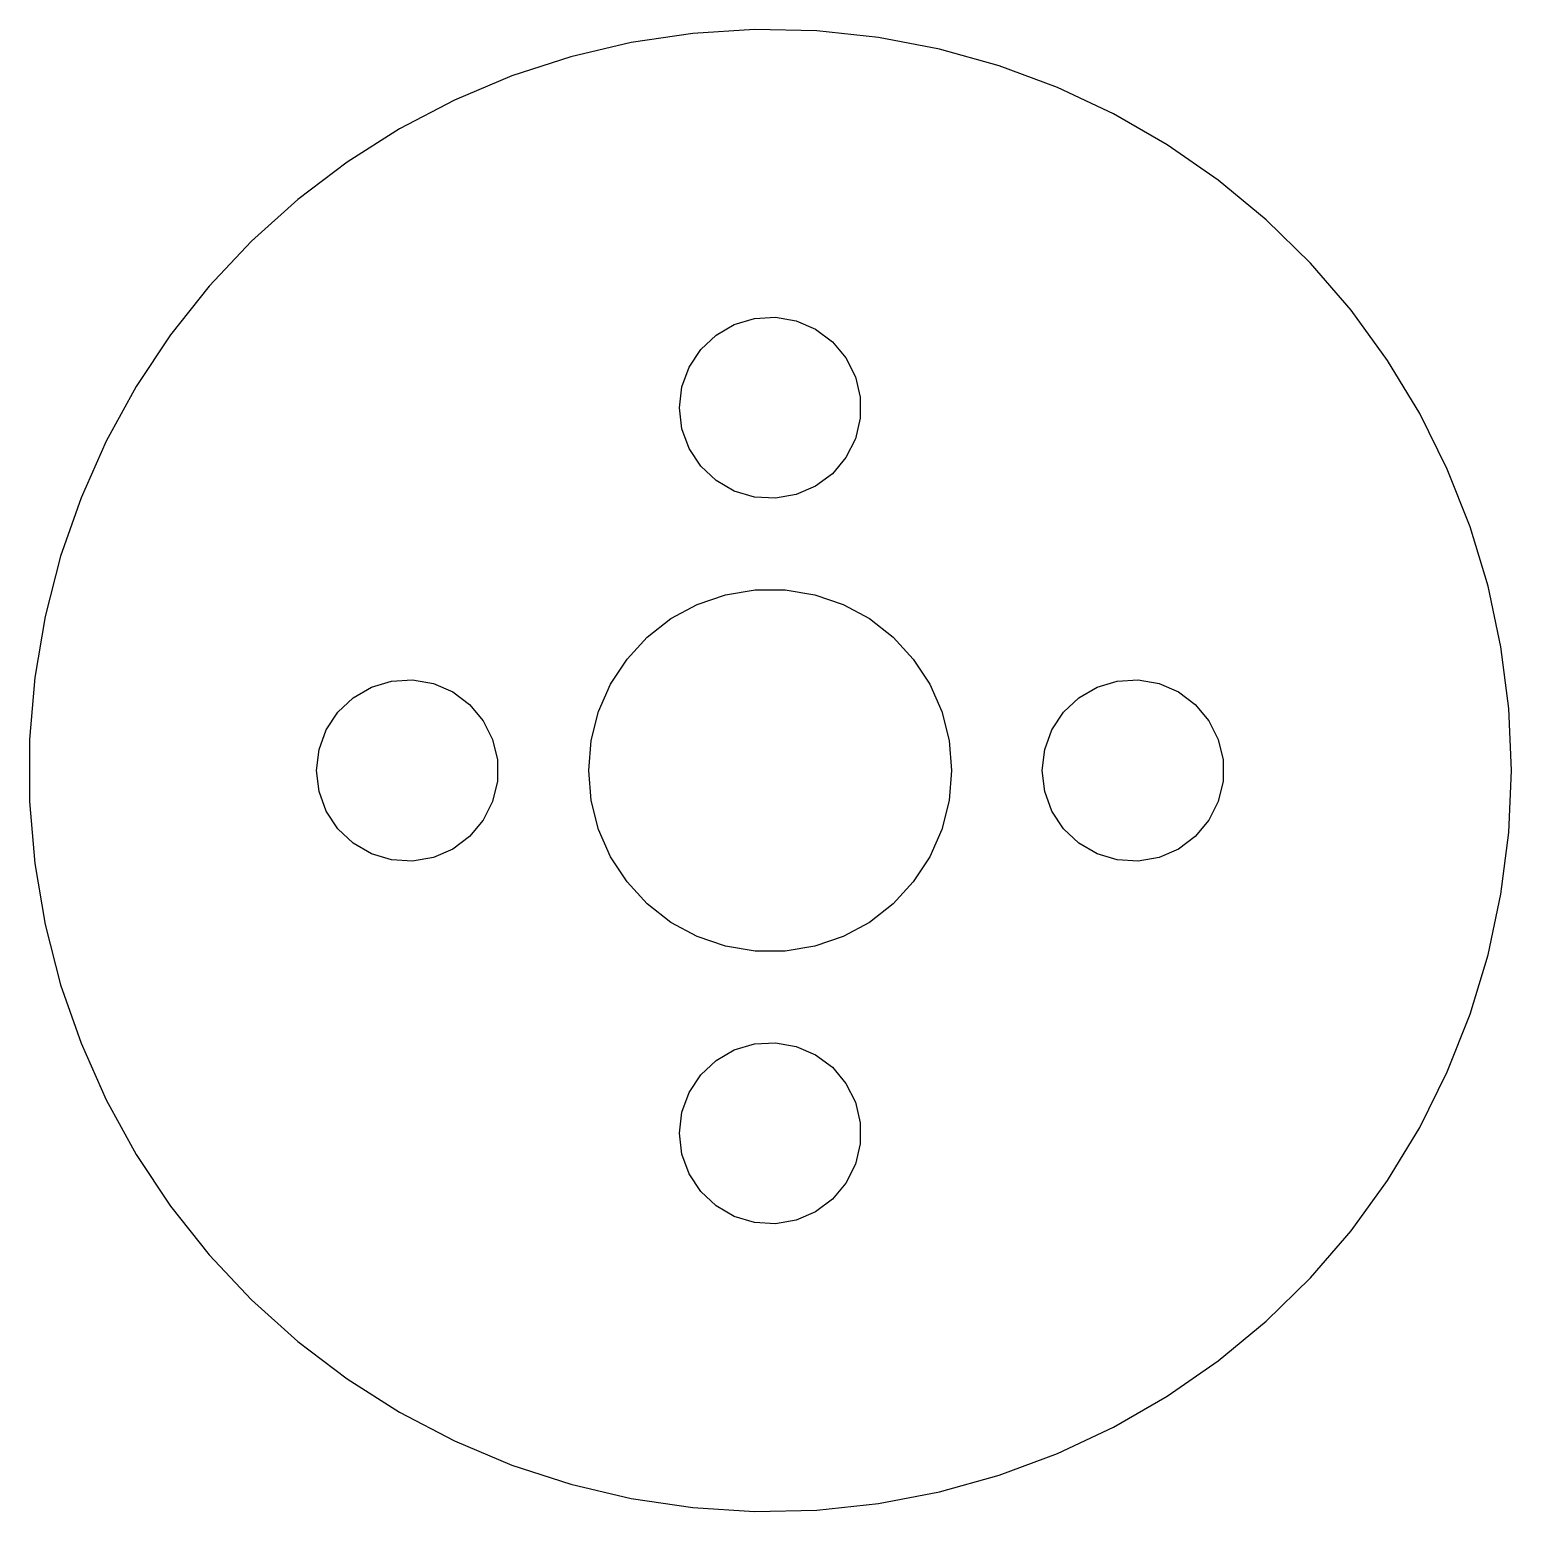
# Model space of a CAD drawing. Header units: metres. Extents: x -14.3 to 14.3, y -14.3 to 14.3.
import ezdxf

# ---------------------------------------------------------------- set-up
doc = ezdxf.new("R2010")
doc.units = ezdxf.units.M

msp = doc.modelspace()

# ---------------------------------------------------------------- linework, layer by layer
for p, q in [((-2.67959, 14.0469), (-3.84561, 13.7734)), ((-1.49478, 14.2219), (-2.67959, 14.0469)), ((-0.29948, 14.2971), (-1.49478, 14.2219)), ((0.897917, 14.272), (-0.29948, 14.2971)), ((2.08902, 14.1468), (0.897917, 14.272)), ((3.26546, 13.9224), (2.08902, 14.1468)), ((-3.84561, 13.7734), (-4.98465, 13.4033)), ((4.419, 13.6003), (3.26546, 13.9224)), ((5.54155, 13.1828), (4.419, 13.6003)), ((-4.98465, 13.4033), (-6.08873, 12.9392)), ((6.62523, 12.6729), (5.54155, 13.1828)), ((-6.08873, 12.9392), (-7.1501, 12.3843)), ((7.66243, 12.0741), (6.62523, 12.6729)), ((-7.1501, 12.3843), (-8.16132, 11.7426)), ((8.64589, 11.3905), (7.66243, 12.0741)), ((-8.16132, 11.7426), (-9.11529, 11.0185)), ((9.5687, 10.6271), (8.64589, 11.3905)), ((-9.11529, 11.0185), (-10.0053, 10.2171)), ((10.4244, 9.78916), (9.5687, 10.6271)), ((-10.0053, 10.2171), (-10.8252, 9.34405)), ((11.207, 8.88254), (10.4244, 9.78916)), ((-10.8252, 9.34405), (-11.5691, 8.40545)), ((11.9109, 7.91361), (11.207, 8.88254)), ((-1.04503, 8.40372), (-0.693139, 8.60688)), ((-0.693139, 8.60688), (-0.303884, 8.72341)), ((-0.303884, 8.72341), (0.101753, 8.74704)), ((0.101753, 8.74704), (0.501905, 8.67648)), ((0.501905, 8.67648), (0.875, 8.51554)), ((-11.5691, 8.40545), (-12.2319, 7.40789)), ((-1.34058, 8.12488), (-1.04503, 8.40372)), ((0.875, 8.51554), (1.20092, 8.2729)), ((-1.56386, 7.7854), (-1.34058, 8.12488)), ((1.20092, 8.2729), (1.4621, 7.96164)), ((-1.70283, 7.40358), (-1.56386, 7.7854)), ((1.4621, 7.96164), (1.64446, 7.59853)), ((12.5314, 6.88917), (11.9109, 7.91361)), ((1.64446, 7.59853), (1.73817, 7.20316)), ((-12.2319, 7.40789), (-12.8089, 6.35837)), ((-1.75, 7), (-1.70283, 7.40358)), ((1.73817, 7.20316), (1.73817, 6.79684)), ((-1.70283, 6.59642), (-1.75, 7)), ((13.0639, 5.81641), (12.5314, 6.88917)), ((-1.56386, 6.2146), (-1.70283, 6.59642)), ((1.73817, 6.79684), (1.64446, 6.40146)), ((-12.8089, 6.35837), (-13.296, 5.26425)), ((1.64446, 6.40146), (1.4621, 6.03836)), ((-1.34058, 5.87512), (-1.56386, 6.2146)), ((1.4621, 6.03836), (1.20092, 5.7271)), ((-1.04503, 5.59628), (-1.34058, 5.87512)), ((1.20092, 5.7271), (0.875, 5.48446)), ((13.5048, 4.70286), (13.0639, 5.81641)), ((-0.693139, 5.39312), (-1.04503, 5.59628)), ((0.875, 5.48446), (0.501905, 5.32352)), ((-13.296, 5.26425), (-13.6899, 4.13321)), ((-0.303884, 5.27659), (-0.693139, 5.39312)), ((0.101753, 5.25296), (-0.303884, 5.27659)), ((0.501905, 5.32352), (0.101753, 5.25296)), ((13.8509, 3.55631), (13.5048, 4.70286)), ((-13.6899, 4.13321), (-13.9877, 2.97318)), ((-0.859199, 3.3929), (-0.289027, 3.48805)), ((-0.289027, 3.48805), (0.289027, 3.48805)), ((0.289027, 3.48805), (0.859199, 3.3929)), ((14.0999, 2.38483), (13.8509, 3.55631)), ((-1.91432, 2.93008), (-1.40593, 3.20521)), ((-1.40593, 3.20521), (-0.859199, 3.3929)), ((0.859199, 3.3929), (1.40593, 3.20521)), ((1.40593, 3.20521), (1.91432, 2.93008)), ((-13.9877, 2.97318), (-14.1874, 1.79229)), ((-2.37049, 2.57503), (-1.91432, 2.93008)), ((1.91432, 2.93008), (2.37049, 2.57503)), ((-2.76199, 2.14974), (-2.37049, 2.57503)), ((2.37049, 2.57503), (2.76199, 2.14974)), ((14.25, 1.19661), (14.0999, 2.38483)), ((-3.07816, 1.66582), (-2.76199, 2.14974)), ((2.76199, 2.14974), (3.07816, 1.66582)), ((-14.1874, 1.79229), (-14.2877, 0.59883)), ((-7.69314, 1.60688), (-7.30388, 1.72341)), ((-7.30388, 1.72341), (-6.89825, 1.74704)), ((-6.89825, 1.74704), (-6.49809, 1.67648)), ((6.30686, 1.60688), (6.69612, 1.72341)), ((6.69612, 1.72341), (7.10175, 1.74704)), ((7.10175, 1.74704), (7.50191, 1.67648)), ((-8.04503, 1.40372), (-7.69314, 1.60688)), ((-6.49809, 1.67648), (-6.125, 1.51554)), ((-6.125, 1.51554), (-5.79908, 1.2729)), ((-3.31036, 1.13645), (-3.07816, 1.66582)), ((3.07816, 1.66582), (3.31036, 1.13645)), ((5.95497, 1.40372), (6.30686, 1.60688)), ((7.50191, 1.67648), (7.875, 1.51554)), ((7.875, 1.51554), (8.20092, 1.2729)), ((-8.34058, 1.12488), (-8.04503, 1.40372)), ((-5.79908, 1.2729), (-5.5379, 0.96164)), ((5.65942, 1.12488), (5.95497, 1.40372)), ((8.20092, 1.2729), (8.4621, 0.96164)), ((14.3002, 0), (14.25, 1.19661)), ((-8.56386, 0.785398), (-8.34058, 1.12488)), ((-5.5379, 0.96164), (-5.35554, 0.598535)), ((-3.45226, 0.57608), (-3.31036, 1.13645)), ((3.31036, 1.13645), (3.45226, 0.57608)), ((5.43614, 0.785398), (5.65942, 1.12488)), ((8.4621, 0.96164), (8.64446, 0.598535)), ((-14.2877, 0.59883), (-14.2877, -0.59883)), ((-8.70283, 0.403577), (-8.56386, 0.785398)), ((-5.35554, 0.598535), (-5.26183, 0.203162)), ((-3.5, 0), (-3.45226, 0.57608)), ((3.45226, 0.57608), (3.5, 0)), ((5.29717, 0.403577), (5.43614, 0.785398)), ((8.64446, 0.598535), (8.73817, 0.203162)), ((-8.75, 0), (-8.70283, 0.403577)), ((5.25, 0), (5.29717, 0.403577)), ((-8.70283, -0.403577), (-8.75, 0)), ((-5.26183, 0.203162), (-5.26183, -0.203162)), ((-3.45226, -0.57608), (-3.5, 0)), ((3.5, 0), (3.45226, -0.57608)), ((5.29717, -0.403577), (5.25, 0)), ((8.73817, 0.203162), (8.73817, -0.203162)), ((14.25, -1.19661), (14.3002, 0)), ((-5.26183, -0.203162), (-5.35554, -0.598535)), ((8.73817, -0.203162), (8.64446, -0.598535)), ((-8.56386, -0.785398), (-8.70283, -0.403577)), ((5.43614, -0.785398), (5.29717, -0.403577)), ((-14.2877, -0.59883), (-14.1874, -1.79229)), ((-8.34058, -1.12488), (-8.56386, -0.785398)), ((-5.35554, -0.598535), (-5.5379, -0.96164)), ((-3.31036, -1.13645), (-3.45226, -0.57608)), ((3.45226, -0.57608), (3.31036, -1.13645)), ((5.65942, -1.12488), (5.43614, -0.785398)), ((8.64446, -0.598535), (8.4621, -0.96164)), ((-8.04503, -1.40372), (-8.34058, -1.12488)), ((-5.5379, -0.96164), (-5.79908, -1.2729)), ((-3.07816, -1.66582), (-3.31036, -1.13645)), ((3.31036, -1.13645), (3.07816, -1.66582)), ((5.95497, -1.40372), (5.65942, -1.12488)), ((8.4621, -0.96164), (8.20092, -1.2729)), ((-7.69314, -1.60688), (-8.04503, -1.40372)), ((-5.79908, -1.2729), (-6.125, -1.51554)), ((6.30686, -1.60688), (5.95497, -1.40372)), ((8.20092, -1.2729), (7.875, -1.51554)), ((14.0999, -2.38483), (14.25, -1.19661)), ((-7.30388, -1.72341), (-7.69314, -1.60688)), ((-6.49809, -1.67648), (-6.89825, -1.74704)), ((-6.125, -1.51554), (-6.49809, -1.67648)), ((-2.76199, -2.14974), (-3.07816, -1.66582)), ((3.07816, -1.66582), (2.76199, -2.14974)), ((6.69612, -1.72341), (6.30686, -1.60688)), ((7.50191, -1.67648), (7.10175, -1.74704)), ((7.875, -1.51554), (7.50191, -1.67648)), ((-14.1874, -1.79229), (-13.9877, -2.97318)), ((-6.89825, -1.74704), (-7.30388, -1.72341)), ((7.10175, -1.74704), (6.69612, -1.72341)), ((-2.37049, -2.57503), (-2.76199, -2.14974)), ((2.76199, -2.14974), (2.37049, -2.57503)), ((13.8509, -3.55631), (14.0999, -2.38483)), ((-1.91432, -2.93008), (-2.37049, -2.57503)), ((2.37049, -2.57503), (1.91432, -2.93008)), ((-13.9877, -2.97318), (-13.6899, -4.13321)), ((-1.40593, -3.20521), (-1.91432, -2.93008)), ((1.91432, -2.93008), (1.40593, -3.20521)), ((-0.859199, -3.3929), (-1.40593, -3.20521)), ((-0.289027, -3.48805), (-0.859199, -3.3929)), ((0.859199, -3.3929), (0.289027, -3.48805)), ((1.40593, -3.20521), (0.859199, -3.3929)), ((0.289027, -3.48805), (-0.289027, -3.48805)), ((13.5048, -4.70286), (13.8509, -3.55631)), ((-13.6899, -4.13321), (-13.296, -5.26425)), ((13.0639, -5.81641), (13.5048, -4.70286)), ((-13.296, -5.26425), (-12.8089, -6.35837)), ((-1.04503, -5.59628), (-0.693139, -5.39312)), ((-0.693139, -5.39312), (-0.303884, -5.27659)), ((-0.303884, -5.27659), (0.101753, -5.25296)), ((0.101753, -5.25296), (0.501905, -5.32352)), ((0.501905, -5.32352), (0.875, -5.48446)), ((-1.34058, -5.87512), (-1.04503, -5.59628)), ((0.875, -5.48446), (1.20092, -5.7271)), ((-1.56386, -6.2146), (-1.34058, -5.87512)), ((1.20092, -5.7271), (1.4621, -6.03836)), ((12.5314, -6.88917), (13.0639, -5.81641)), ((-1.70283, -6.59642), (-1.56386, -6.2146)), ((1.4621, -6.03836), (1.64446, -6.40146)), ((-12.8089, -6.35837), (-12.2319, -7.40789)), ((1.64446, -6.40146), (1.73817, -6.79684)), ((-1.75, -7), (-1.70283, -6.59642)), ((1.73817, -6.79684), (1.73817, -7.20316)), ((-1.70283, -7.40358), (-1.75, -7)), ((11.9109, -7.91361), (12.5314, -6.88917)), ((-12.2319, -7.40789), (-11.5691, -8.40545)), ((-1.56386, -7.7854), (-1.70283, -7.40358)), ((1.73817, -7.20316), (1.64446, -7.59853)), ((1.64446, -7.59853), (1.4621, -7.96164)), ((-1.34058, -8.12488), (-1.56386, -7.7854)), ((1.4621, -7.96164), (1.20092, -8.2729)), ((11.207, -8.88254), (11.9109, -7.91361)), ((-1.04503, -8.40372), (-1.34058, -8.12488)), ((1.20092, -8.2729), (0.875, -8.51554)), ((-11.5691, -8.40545), (-10.8252, -9.34405)), ((-0.693139, -8.60688), (-1.04503, -8.40372)), ((0.875, -8.51554), (0.501905, -8.67648)), ((-0.303884, -8.72341), (-0.693139, -8.60688)), ((0.101753, -8.74704), (-0.303884, -8.72341)), ((0.501905, -8.67648), (0.101753, -8.74704)), ((10.4244, -9.78916), (11.207, -8.88254)), ((-10.8252, -9.34405), (-10.0053, -10.2171)), ((9.5687, -10.6271), (10.4244, -9.78916)), ((-10.0053, -10.2171), (-9.11529, -11.0185)), ((8.64589, -11.3905), (9.5687, -10.6271)), ((-9.11529, -11.0185), (-8.16132, -11.7426)), ((7.66243, -12.0741), (8.64589, -11.3905)), ((-8.16132, -11.7426), (-7.1501, -12.3843)), ((6.62523, -12.6729), (7.66243, -12.0741)), ((-7.1501, -12.3843), (-6.08873, -12.9392)), ((5.54155, -13.1828), (6.62523, -12.6729)), ((-6.08873, -12.9392), (-4.98465, -13.4033)), ((-4.98465, -13.4033), (-3.84561, -13.7734)), ((4.419, -13.6003), (5.54155, -13.1828)), ((3.26546, -13.9224), (4.419, -13.6003)), ((-3.84561, -13.7734), (-2.67959, -14.0469)), ((2.08902, -14.1468), (3.26546, -13.9224)), ((-2.67959, -14.0469), (-1.49478, -14.2219)), ((-1.49478, -14.2219), (-0.29948, -14.2971)), ((-0.29948, -14.2971), (0.897917, -14.272)), ((0.897917, -14.272), (2.08902, -14.1468))]:
    msp.add_line(p, q)

doc.saveas('drawing.dxf')
